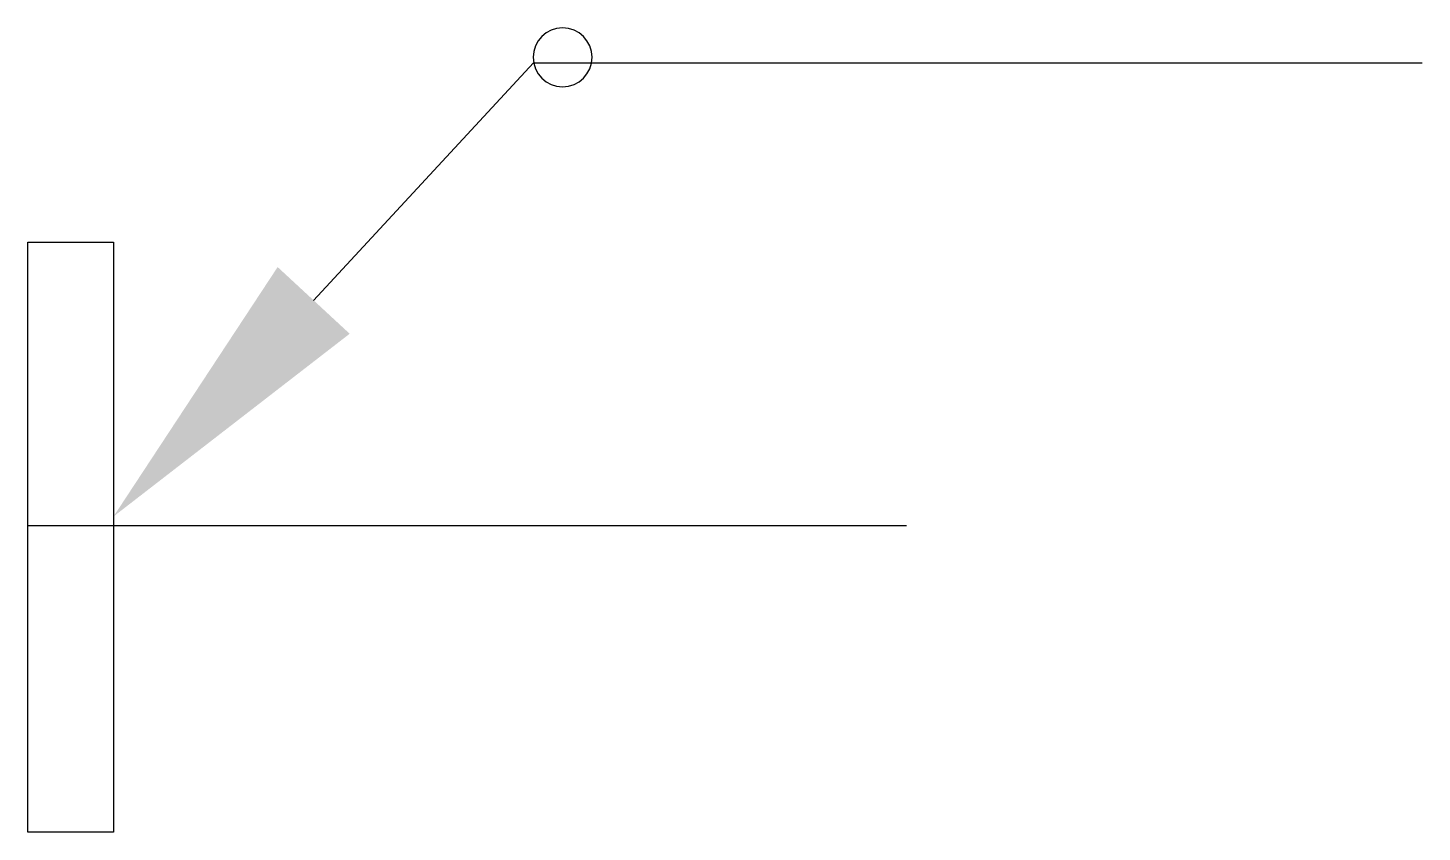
# Model space of a CAD drawing. Header units: metres. Extents: x -93608 to -92424, y -340391 to -339709.
import ezdxf

# ---------------------------------------------------------------- set-up
doc = ezdxf.new("R2010")
doc.units = ezdxf.units.M
doc.layers.add('STEEL', color=1, linetype='Continuous')
doc.layers.add('TEXT', color=3, linetype='Continuous')

msp = doc.modelspace()

# ---------------------------------------------------------------- linework, layer by layer
at = {"layer": 'STEEL'}
msp.add_lwpolyline([(-93178.88, -339733.62, 1), (-93128.88, -339733.62, 1)], format="xyb", close=True, dxfattribs=at)
msp.add_lwpolyline([(-93607.59, -340131.07), (-92862.09, -340131.07)], dxfattribs=at)
at = {"layer": 'TEXT'}
for p, q in [((-93365.09, -339939.95), (-93178.43, -339738.34)), ((-93178.43, -339738.34), (-92928.43, -339738.34)), ((-93153.88, -339738.42), (-92424.49, -339738.42)), ((-93607.59, -340391.3), (-93607.59, -339890.44)), ((-93607.59, -339890.44), (-93534.94, -339890.44)), ((-93534.94, -339890.44), (-93534.94, -340391.3)), ((-93534.94, -340391.3), (-93607.59, -340391.3))]:
    msp.add_line(p, q, dxfattribs=at)
msp.add_solid([(-93334.52, -339968.26), (-93395.66, -339911.64), (-93534.94, -340123.39)], dxfattribs=at)

doc.saveas('drawing.dxf')
